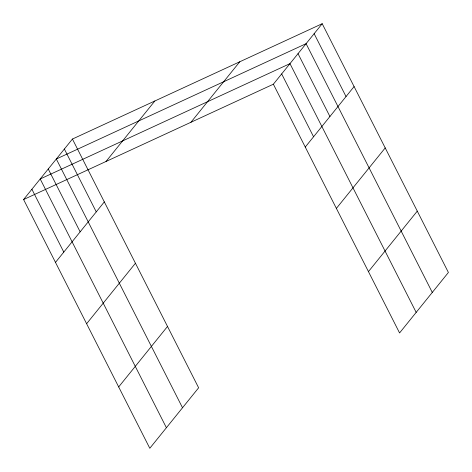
<?xml version="1.0" encoding="UTF-8"?>
<svg xmlns="http://www.w3.org/2000/svg" width="472" height="472" viewBox="0 0 472 472"><rect width="100%" height="100%" fill="white"/><g stroke="black" fill="none" stroke-linecap="round" stroke-linejoin="round"><path stroke-width="0.71" d="M72.428 139.045L198.629 387.795L149.801 448.288L23.6 199.532L72.428 139.045L322.199 23.712L448.4 272.468L399.572 332.955L273.371 84.205L322.199 23.712M106.023 161.477L154.851 100.984M55.489 262.385L104.318 201.898M190.948 122.26L239.776 61.773M86.612 323.733L135.44 263.246M305.26 147.058L354.088 86.571M118.678 386.94L167.507 326.453M336.383 208.406L385.211 147.913M368.449 271.606L417.277 211.12M23.6 199.532L273.371 84.205M314.146 33.695L346.029 96.548M432.287 292.428L306.086 43.678L56.316 159.005L182.517 407.761M298.033 53.655L329.916 116.507M416.174 312.387L289.973 63.637L40.203 178.965L166.404 427.721M281.672 73.921L313.561 136.774M64.375 149.022L96.258 211.881M48.256 168.988L80.146 231.84M31.901 189.248L63.791 252.107"/></g></svg>
